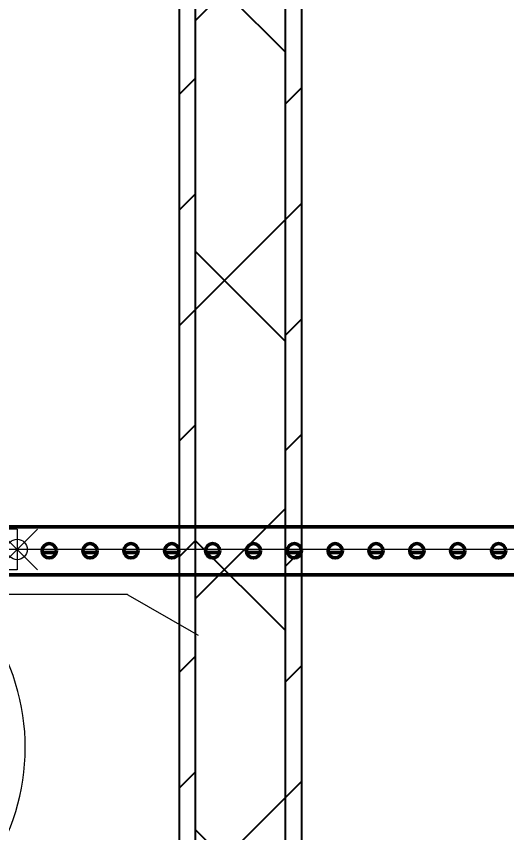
# Model space of a CAD drawing. Extents: x -3873 to 164127, y 7129 to 96529.
# Drawn here: x 44868 to 45468, y 64246 to 65244 of the extents above; entities that cross this region are included whole.
import ezdxf

# ---------------------------------------------------------------- set-up
doc = ezdxf.new("R2010")
doc.units = 0
doc.header["$PDMODE"] = 35
doc.header["$PDSIZE"] = 25
doc.layers.get('0').update_dxf_attribs({"linetype": 'CONTINUOUS'})
doc.layers.add('BUILDING', color=2, linetype='CONTINUOUS')
doc.layers.add('LAYOUT Kromeka', color=1, linetype='CONTINUOUS', lineweight=5)
doc.layers.add('Visible (ISO)', color=7, linetype='CONTINUOUS', lineweight=50)
doc.styles.add('015_100', font='arial.ttf', dxfattribs={"height": 150})
pattern_1 = [(45, (0, 0), (-70.71068, 70.71068), [])]

# ---------------------------------------------------------------- blocks, each defined once
blk = doc.blocks.new('Стена_6', base_point=(-42300, 59700))
at = {"linetype": 'Continuous'}
h = blk.add_hatch(dxfattribs=at)
h.set_pattern_fill('МЕТАЛЛ__ТВЕРДЫЙ_СПЛАВ__Г_EF', color=256, style=0, pattern_type=2)
h.set_pattern_definition(pattern_1)
h.paths.add_polyline_path([(-42430, -300), (-42430, 59700), (-42450, 59700), (-42450, -300)])
h = blk.add_hatch(dxfattribs=at)
h.set_pattern_fill('ТЕПЛОИЗОЛЯЦИЯ__ГОСТ_', color=256, style=0, pattern_type=2)
h.set_pattern_definition([(45, (0, 0), (-176.7767, 176.7767), []), (135, (0, 0), (176.9181, 176.9181), [])])
h.paths.add_polyline_path([(-42320, -300), (-42320, 59700), (-42430, 59700), (-42430, -300)])
h = blk.add_hatch(dxfattribs=at)
h.set_pattern_fill('МЕТАЛЛ__ТВЕРДЫЙ_СПЛАВ__Г_EF', color=256, style=0, pattern_type=2)
h.set_pattern_definition(pattern_1)
h.paths.add_polyline_path([(-42300, -300), (-42300, 59700), (-42320, 59700), (-42320, -300)])
for p, q in [((-42430, -300), (-42430, 59700)), ((-42320, -300), (-42320, 59700))]:
    blk.add_line(p, q, dxfattribs=at)
at = {"linetype": 'Continuous', "flags": 128}
for points in [[(-42450, 59700), (-42450, -300)], [(-42300, 12450), (-42300, 59700)]]:
    blk.add_lwpolyline(points, dxfattribs=at)
blk = doc.blocks.new('*U18')
at = {"ltscale": 10}
for p, q in [((100, 712.95), (105, 721.61)), ((55.35, 635.62), (100, 712.95)), ((55, 634.29), (55, 487.5)), ((-25, 500), (25, 500)), ((-25, 500), (-25, 242.5)), ((25, 500), (25, 487.5)), ((-2.5, -2.5), (-2.5, 487.5)), ((-2.5, 487.5), (337.5, 487.5)), ((487.5, 337.5), (337.5, 487.5)), ((410.42, 450.73), (411.16, 450.13)), ((411.94, 449.49), (411.16, 450.13)), ((449.49, 411.94), (450.13, 411.16)), ((450.13, 411.16), (450.73, 410.42)), ((487.5, -2.5), (487.5, 337.5)), ((635.62, 55.35), (712.95, 100)), ((721.61, 105), (712.95, 100)), ((-2.5, 54.07), (-45.96, 10.61)), ((634.29, 55), (487.5, 55)), ((500, 25), (487.5, 25)), ((500, -25), (500, 25)), ((10.61, -45.96), (-45.96, 10.61)), ((-2.5, -2.5), (487.5, -2.5)), ((54.07, -2.5), (10.61, -45.96)), ((242.5, -25), (500, -25))]:
    blk.add_line(p, q, dxfattribs=at)
blk.add_lwpolyline([(0, 500), (0, 242.5, 0.414213), (242.5, 0), (500, 0)], format="xyb", dxfattribs=at)
for centre, radius, start, end in [((57.65, 634.29), 2.65, 149.99908, 180.00069), ((242.5, 242.5), 267.5, 336.3322, 113.66783), ((242.5, 242.5), 267.5, 180.00002, 203.66794), ((634.29, 57.65), 2.65, 270.00122, 300.00022), ((242.5, 242.5), 267.5, 246.33211, 270)]:
    blk.add_arc(centre, radius, start, end, dxfattribs=at)
at = {"color": 5, "ltscale": 10}
for p in [(0, 500), (500, 0), (0, 0)]:
    blk.add_point(p, dxfattribs=at)
at = {"color": 3, "ltscale": 10, "style": '015_100', "flags": 8}
blk.add_attdef('DR', (78.56, 146.04), '', height=200, dxfattribs=at)
blk = doc.blocks.new('KD45-Shackle washer')
at = {"layer": 'Visible (ISO)', "color": 0}
for p, q in [((8925, 5279.5), (7850, 5279.5)), ((7933.52, 5251.99), (7916.48, 5251.99)), ((7983.52, 5251.99), (7966.48, 5251.99)), ((8033.52, 5251.99), (8016.48, 5251.99)), ((8083.52, 5251.99), (8066.48, 5251.99)), ((8133.52, 5251.99), (8116.48, 5251.99)), ((8183.52, 5251.99), (8166.48, 5251.99)), ((8233.52, 5251.99), (8216.48, 5251.99)), ((8283.52, 5251.99), (8266.48, 5251.99)), ((8333.52, 5251.99), (8316.48, 5251.99)), ((8383.52, 5251.99), (8366.48, 5251.99)), ((8433.52, 5251.99), (8416.48, 5251.99)), ((8483.52, 5251.99), (8466.48, 5251.99)), ((8925, 5220.5), (7800, 5220.5))]:
    blk.add_line(p, q, dxfattribs=at)
for centre in [(7925, 5250), (7975, 5250), (8025, 5250), (8075, 5250), (8125, 5250), (8175, 5250), (8225, 5250), (8275, 5250), (8325, 5250), (8375, 5250), (8425, 5250), (8475, 5250)]:
    blk.add_circle(centre, 8.75, dxfattribs=at)

msp = doc.modelspace()

# ---------------------------------------------------------------- linework, layer by layer
at = {"layer": 'LAYOUT Kromeka', "ltscale": 20}
msp.add_line((50247.15, 64592.05), (44868.46, 64592.05), dxfattribs=at)

# ---------------------------------------------------------------- block references
at = {"layer": 'BUILDING', "lineweight": 20}
msp.add_blockref('Стена_6', (45216.79, 83630.01), dxfattribs=at)
at = {"layer": 'LAYOUT Kromeka', "ltscale": 20, "rotation": 180}
msp.add_blockref('KD45-Shackle washer', (53382.81, 69840.4), dxfattribs=at)
at = {"layer": 'LAYOUT Kromeka', "ltscale": 20}
ref = msp.add_blockref('*U18', (44368.46, 64592.05), dxfattribs=dict(at, rotation=270))
ref.add_attrib('DR', 'Dr', (44714.5, 64193.3), dxfattribs={"layer": '0', "ltscale": 10, "height": 200, "rotation": 90, "style": '015_100'})

doc.saveas('drawing.dxf')
